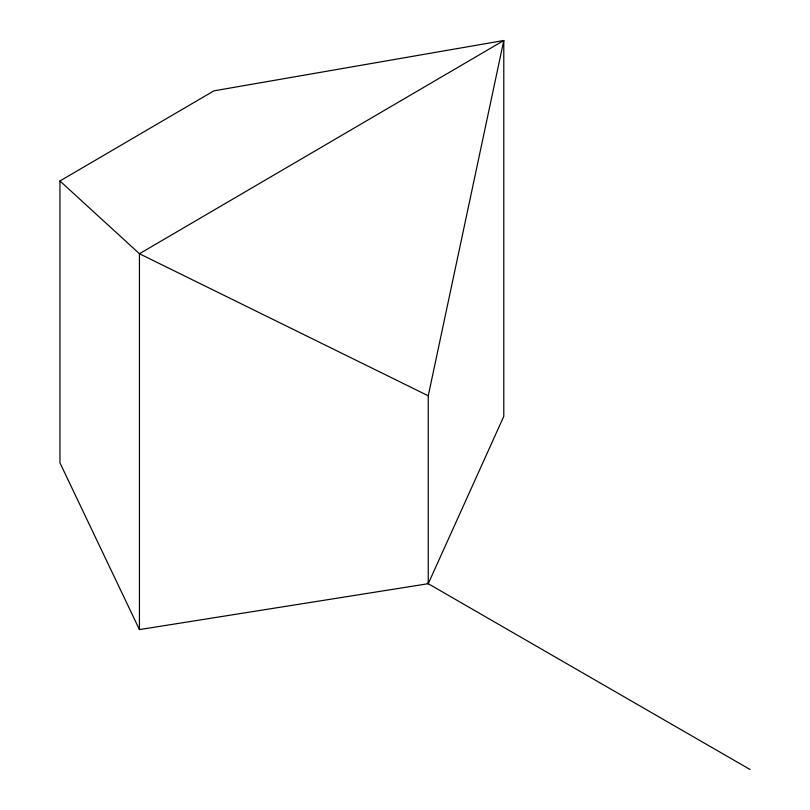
<?xml version="1.0" encoding="UTF-8"?>
<svg xmlns="http://www.w3.org/2000/svg" width="810" height="810" viewBox="0 0 810 810"><rect width="100%" height="100%" fill="white"/><g stroke="black" fill="none" stroke-linecap="round" stroke-linejoin="round"><path stroke-width="1.21" d="M139.441 629.603L139.441 253.743L59.95 180.974L213.941 90.841L503.79 40.5L503.79 416.36L428.247 583.706L139.441 629.603L59.95 462.864L59.95 180.974M428.247 583.706L428.247 395.776L503.79 40.5L139.441 253.743L428.247 395.776M427.194 583.099L750.05 769.5"/></g></svg>
